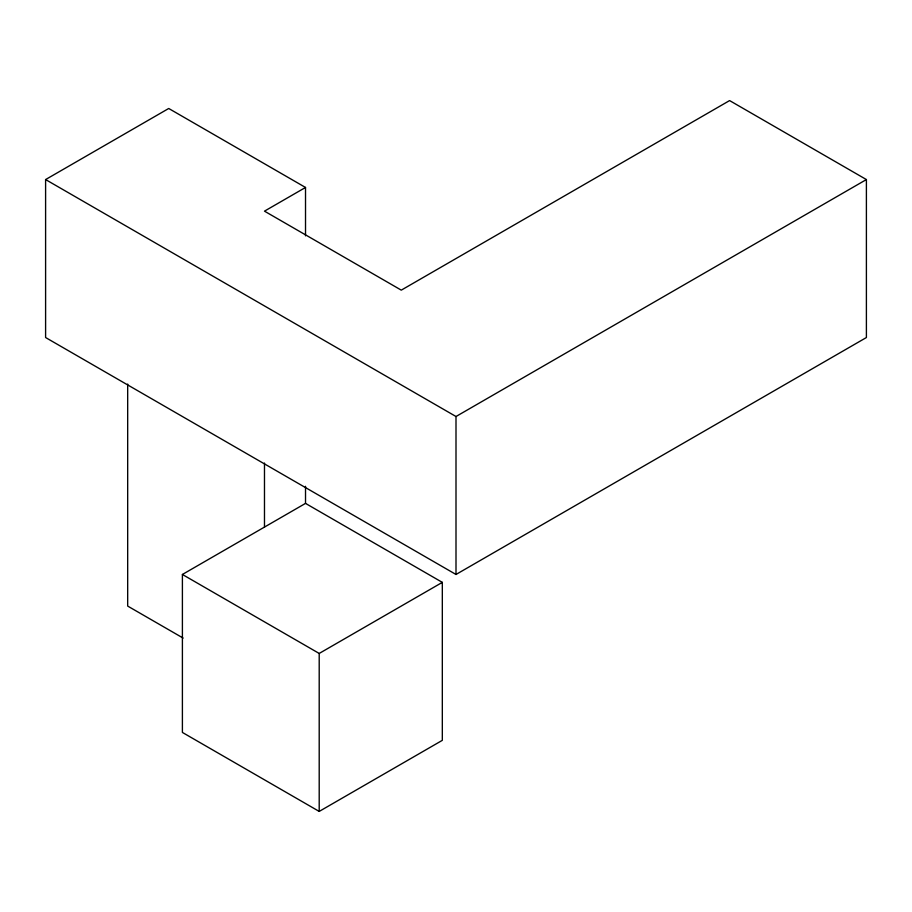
<?xml version="1.0" encoding="UTF-8"?>
<svg xmlns="http://www.w3.org/2000/svg" width="912" height="912" viewBox="0 0 912 912"><rect width="100%" height="100%" fill="white"/><g stroke="black" fill="none" stroke-linecap="round" stroke-linejoin="round"><path stroke-width="1.37" d="M305.52 187.462L264.48 211.151L401.28 290.141L729.6 100.582L866.4 179.561L866.4 337.531L456 574.469L45.6 337.531L45.6 179.561L168.72 108.482L305.52 187.462L305.52 235.843M182.4 574.469L305.52 503.39L442.32 582.369L442.32 740.339L319.2 811.418L182.4 732.439L182.4 574.469L319.2 653.448L442.32 582.369M45.6 179.561L456 416.51L866.4 179.561M183.141 638.081L127.68 606.07L127.68 384.066M456 416.51L456 574.469M319.2 653.448L319.2 811.418M305.52 486.313L305.52 503.39M264.48 463.045L264.48 527.079"/></g></svg>
